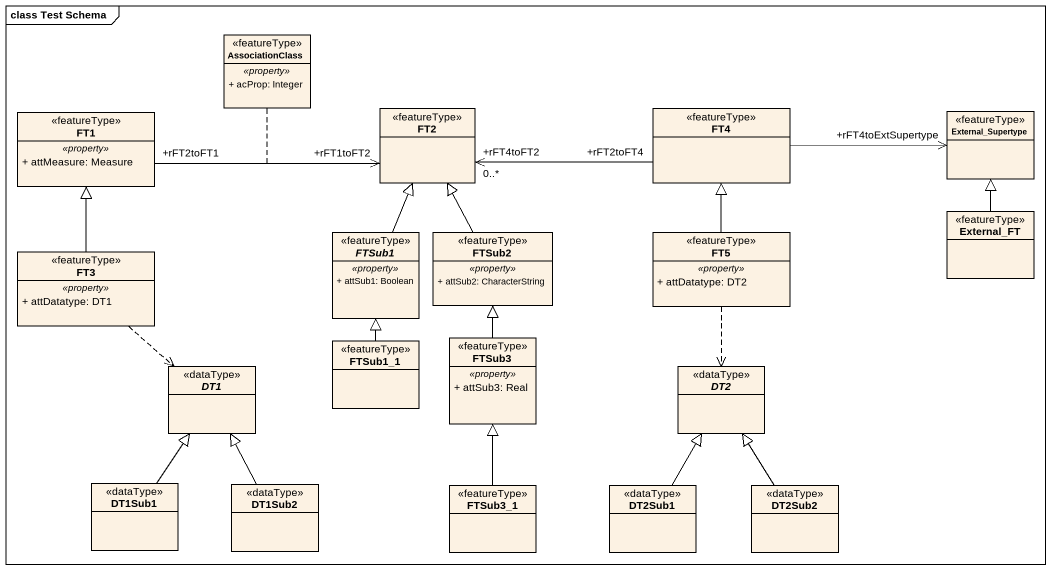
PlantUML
@startuml
mainframe class Test Schema
hide circle
hide empty members
skinparam classAttributeIconSize 0
class AssociationClass <<featureType>> {
  .. <<property>> ..
  + acProp: Integer
}
class FT1 <<featureType>> {
  .. <<property>> ..
  + attMeasure: Measure
}
class FT2 <<featureType>>
class FT4 <<featureType>>
class External_Supertype <<featureType>>
class External_FT <<featureType>>
class FT3 <<featureType>> {
  .. <<property>> ..
  + attDatatype: DT1
}
abstract class FTSub1 <<featureType>> {
  .. <<property>> ..
  + attSub1: Boolean
}
class FTSub2 <<featureType>> {
  .. <<property>> ..
  + attSub2: CharacterString
}
class FT5 <<featureType>> {
  .. <<property>> ..
  + attDatatype: DT2
}
class FTSub1_1 <<featureType>>
class FTSub3 <<featureType>> {
  .. <<property>> ..
  + attSub3: Real
}
abstract class DT1 <<dataType>>
abstract class DT2 <<dataType>>
class DT1Sub1 <<dataType>>
class DT1Sub2 <<dataType>>
class FTSub3_1 <<featureType>>
class DT2Sub1 <<dataType>>
class DT2Sub2 <<dataType>>
FT1 "+rFT2toFT1" -right-> "+rFT1toFT2" FT2
(FT1, FT2) .. AssociationClass
FT4 "+rFT2toFT4" -left-> "+rFT4toFT2\n0..*" FT2
FT4 -right-> "+rFT4toExtSupertype" External_Supertype
External_FT -up-|> External_Supertype
FT3 -up-|> FT1
FT3 ..> DT1
FTSub1 -up-|> FT2
FTSub2 -up-|> FT2
FT5 -up-|> FT4
FT5 ..> DT2
FTSub1_1 -up-|> FTSub1
FTSub3 -up-|> FTSub2
DT1Sub1 -up-|> DT1
DT1Sub2 -up-|> DT1
FTSub3_1 -up-|> FTSub3
DT2Sub1 -up-|> DT2
DT2Sub2 -up-|> DT2
@enduml
